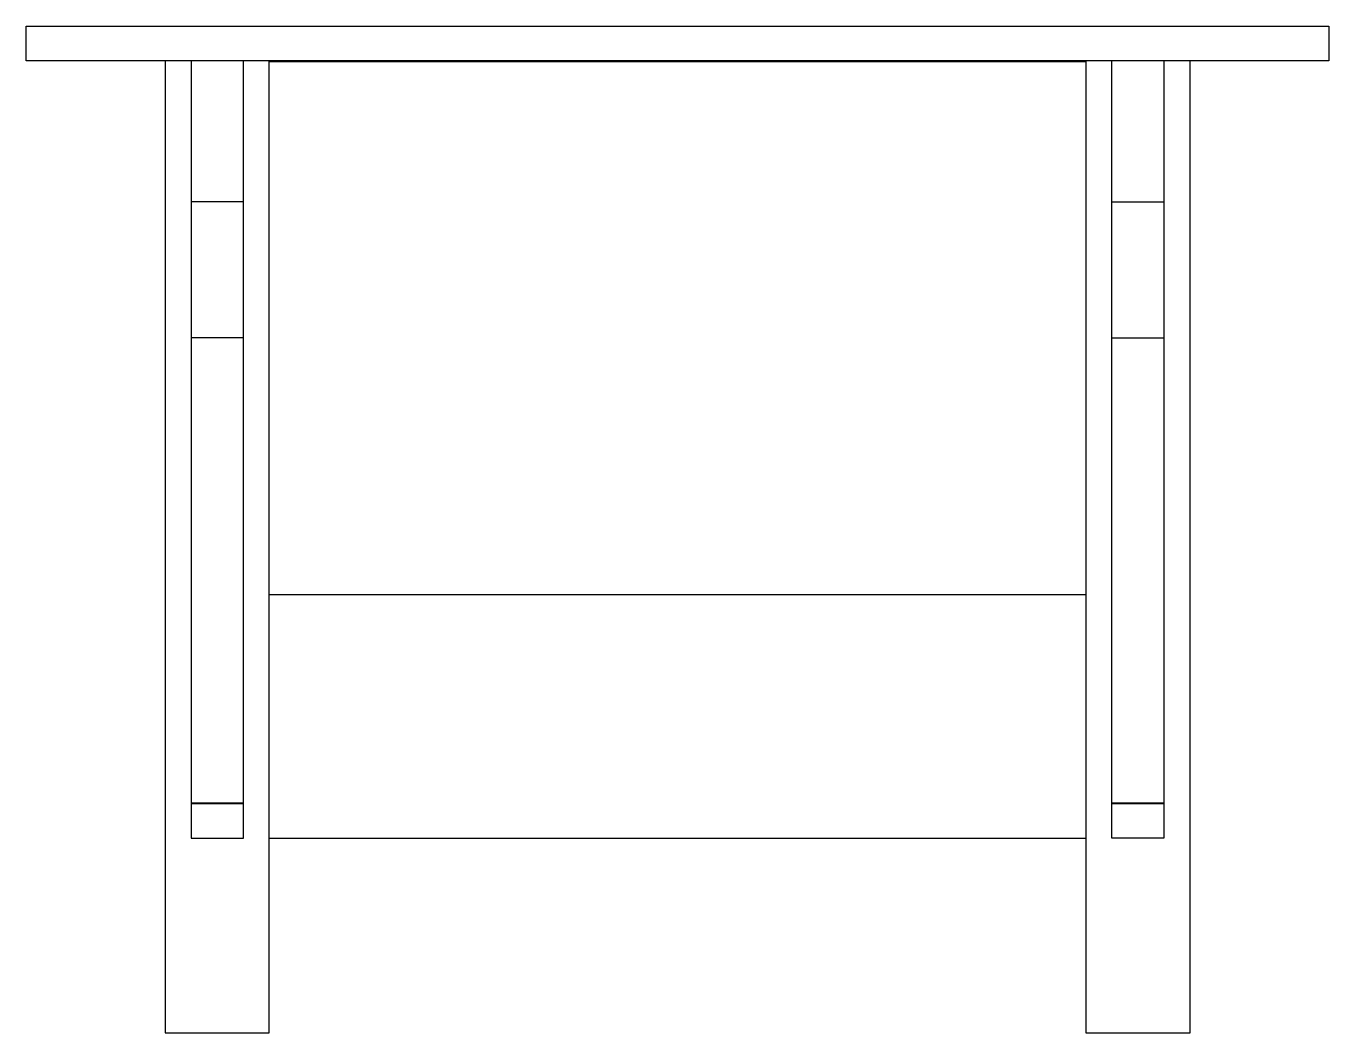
# Model space of a CAD drawing. Extents: x 0 to 0.953, y 0 to 0.737.
import ezdxf

# ---------------------------------------------------------------- set-up
doc = ezdxf.new("R2010")
doc.units = 0
doc.layers.get('0').update_dxf_attribs({"linetype": 'CONTINUOUS'})

msp = doc.modelspace()

# ---------------------------------------------------------------- linework, layer by layer
at = {"color": 0, "linetype": 'BYBLOCK'}
for p, q in [((0, 0.71111), (0, 0.73655)), ((0, 0.73655), (0.95253, 0.73655)), ((0.95253, 0.73655), (0.95253, 0.71111)), ((0.95253, 0.71111), (0, 0.71111)), ((0.10173, 0.71111), (0.10173, 0)), ((0.12068, 0.71111), (0.12068, 0.14258)), ((0.15888, 0.14258), (0.15888, 0.71111)), ((0.17783, 0), (0.17783, 0.71111)), ((0.17783, 0.71055), (0.7747, 0.71055)), ((0.21697, 0.71111), (0.2179, 0.71055)), ((0.33967, 0.71055), (0.33998, 0.71111)), ((0.33998, 0.71111), (0.33998, 0.71055)), ((0.42198, 0.71055), (0.42198, 0.71111)), ((0.50414, 0.71111), (0.50414, 0.71055)), ((0.56378, 0.71055), (0.56378, 0.71111)), ((0.60836, 0.71111), (0.60836, 0.71055)), ((0.69036, 0.71055), (0.69036, 0.71111)), ((0.77252, 0.71111), (0.77268, 0.71055)), ((0.77252, 0.71055), (0.77252, 0.71111)), ((0.77268, 0.71055), (0.77252, 0.71055)), ((0.7747, 0.71111), (0.7747, 0)), ((0.7938, 0.14258), (0.7938, 0.71111)), ((0.83185, 0.71111), (0.83185, 0.14258)), ((0.85095, 0), (0.85095, 0.71111)), ((0.15888, 0.60786), (0.12068, 0.60786)), ((0.7938, 0.60786), (0.83185, 0.60786)), ((0.15888, 0.50852), (0.12068, 0.50852)), ((0.7938, 0.50852), (0.83185, 0.50852)), ((0.7747, 0.32038), (0.17783, 0.32038)), ((0.15888, 0.16811), (0.12068, 0.16811)), ((0.12068, 0.16811), (0.12068, 0.16792)), ((0.12068, 0.16792), (0.15888, 0.16792)), ((0.83185, 0.16811), (0.7938, 0.16811)), ((0.7938, 0.16792), (0.83185, 0.16792)), ((0.83185, 0.16792), (0.83185, 0.16811)), ((0.12068, 0.14258), (0.15888, 0.14258)), ((0.17783, 0.14258), (0.7747, 0.14258)), ((0.83185, 0.14258), (0.7938, 0.14258)), ((0.10173, 0), (0.17783, 0)), ((0.7747, 0), (0.85095, 0))]:
    msp.add_line(p, q, dxfattribs=at)

doc.saveas('drawing.dxf')
